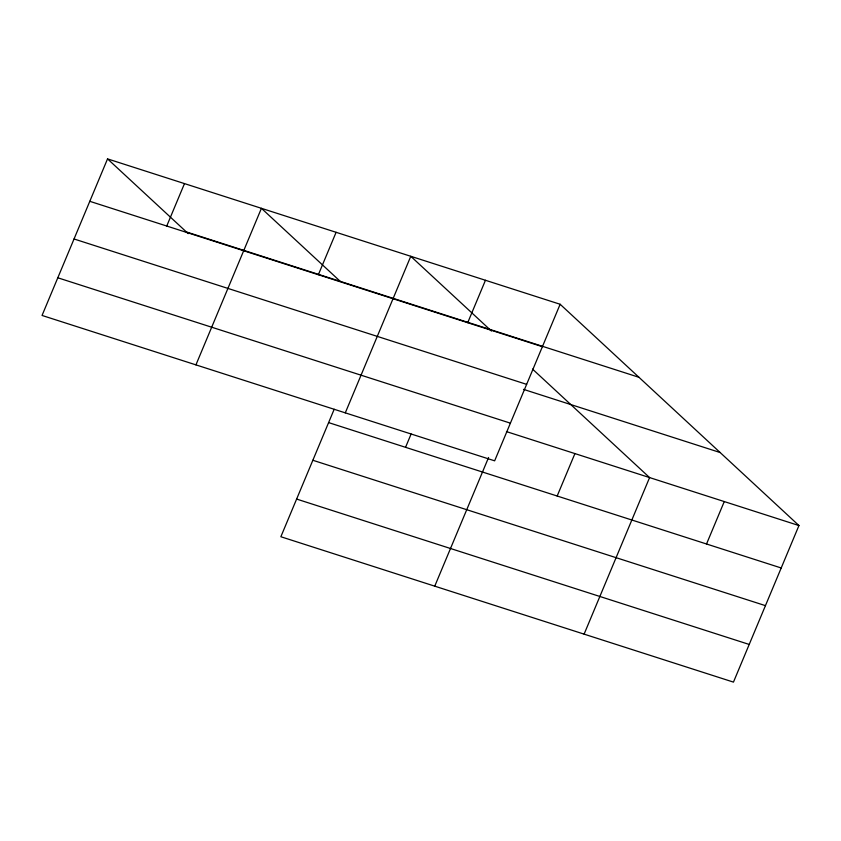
<?xml version="1.0" encoding="UTF-8"?>
<svg xmlns="http://www.w3.org/2000/svg" width="841" height="841" viewBox="0 0 841 841"><rect width="100%" height="100%" fill="white"/><g stroke="black" fill="none" stroke-linecap="round" stroke-linejoin="round"><path stroke-width="1.26" d="M107.543 158.886L42.05 315.449L494.645 460.826L560.138 304.263L107.543 158.886L188.216 233.64M166.739 226.029L184.484 183.601M195.932 364.878L261.425 208.316L340.227 281.346M318.35 274.734L336.106 232.305M334.182 409.273L280.862 536.737L733.457 682.114L798.95 525.551L560.138 304.263M345.294 412.847L410.776 256.295L491.459 331.049M405.551 447.317L411.123 433.988M467.712 322.702L485.457 280.274M434.744 586.166L488.579 457.483M557.163 496.022L574.918 453.593M584.106 634.135L649.588 477.583L532.521 369.094M706.524 543.99L724.269 501.562M186.345 231.916L638.95 377.294M89.787 201.314L542.392 346.692M74.04 238.981L526.634 384.358M523.491 389.362L720.138 452.532M57.808 277.782L510.403 423.16M506.461 431.601L798.95 525.551M328.61 422.603L781.205 567.98M312.852 460.269L765.447 605.646M296.621 499.07L749.215 644.448"/></g></svg>
